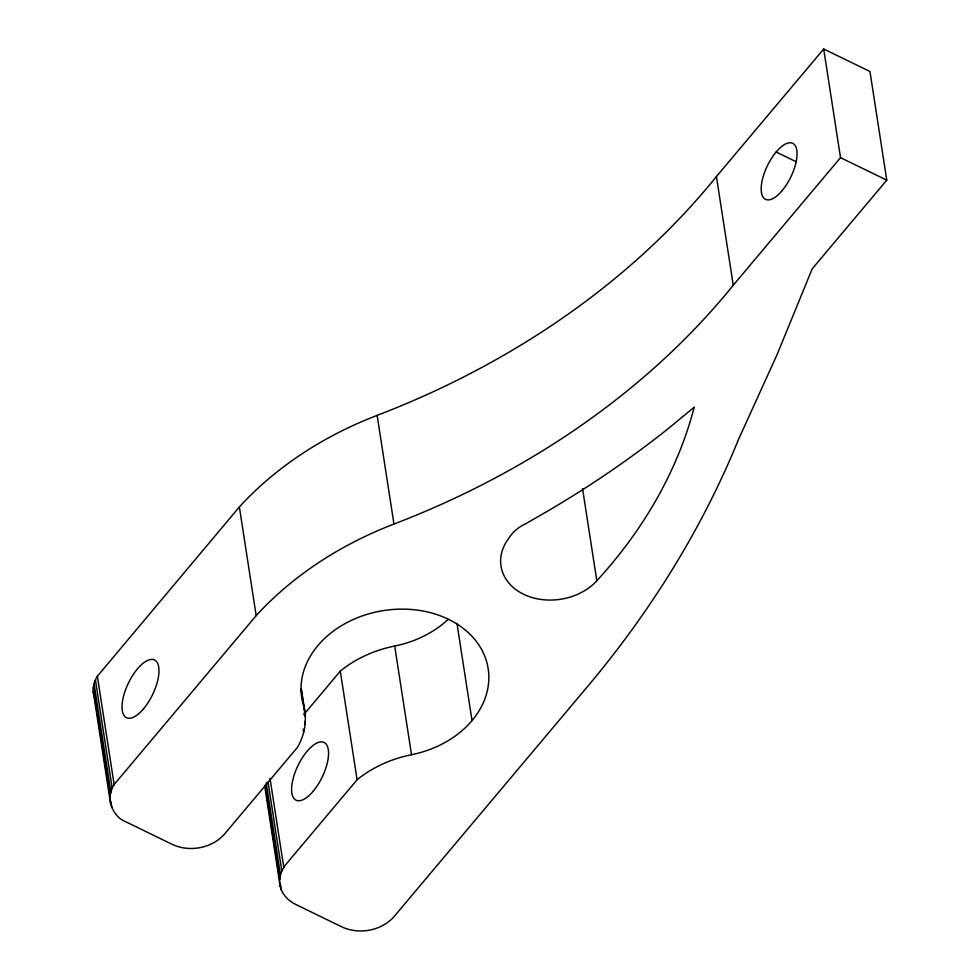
<?xml version="1.0" encoding="UTF-8"?>
<svg xmlns="http://www.w3.org/2000/svg" width="980" height="980" viewBox="0 0 980 980"><rect width="100%" height="100%" fill="white"/><g stroke="black" fill="none" stroke-linecap="round" stroke-linejoin="round"><path stroke-width="1.47" d="M94.558 697.65C91.887 690.594 93.419 682.509 97.375 676.237L239.365 506.954A332.906 259.088 -8.8 0 1 377.141 415.385A755.2 587.731 -8.8 0 0 716.429 176.547L823.702 49L869.958 71.491L886.778 180.161L812.187 268.839L777.091 354.601L738.442 439.604A1173.893 913.581 -8.8 0 1 587.326 686.808L394.242 916.41C381.624 930.804 359.17 934.969 341.947 926.921L295.703 904.43C288.353 900.853 282.093 894.446 280.182 886.349L264.674 785.96M823.702 49L840.522 157.657L733.261 285.217A755.2 587.731 -8.8 0 1 393.96 524.055A332.906 259.088 -8.8 0 0 256.184 615.624L116.73 781.44C104.615 793.886 110.238 815.74 126.114 821.938L172.37 844.442C189.581 852.49 212.035 848.325 224.653 833.919L297.577 747.201C305.442 733.591 307.806 716.637 302.502 701.692A94.35 73.427 -8.8 0 1 378.354 611.496A94.35 73.427 -8.8 0 1 487.366 664.514A94.35 73.427 -8.8 0 1 411.514 754.71A106.024 82.504 -8.8 0 0 357.1 779.749L286.319 863.919C281.15 870.032 278.357 878.399 280.182 886.349M304.106 714.31L340.281 671.092A106.024 82.504 -8.8 0 1 394.695 646.041A94.35 73.427 -8.8 0 0 448.093 619.421M840.522 157.657L886.778 180.161M776.136 151.998L796.544 161.933M716.429 176.547L733.261 285.217M582.573 488.738L596.82 580.797A53.827 41.895 -8.8 0 1 523.602 594.248A53.827 41.895 -8.8 0 1 508.939 538.057A38.759 30.16 -8.8 0 1 526.052 523.565L538.424 516.436A947.097 737.07 -8.8 0 0 667.992 428.811L694.244 407.153A533.083 414.859 -8.8 0 1 596.82 580.797M457.072 624.003L472.017 720.594M377.141 415.385L393.96 524.055M394.695 646.041L411.514 754.71M340.281 671.092L357.1 779.749M301.313 688.769L305.05 712.926M301.301 690.288L305.111 715.241M304.18 713.073L304.645 716.086M304.608 721.464L305.074 724.477M303.2 729.181L303.678 732.195M239.365 506.954L256.184 615.624M270.002 778.328L283.784 867.374M268.03 781.991L281.824 871.036M266.205 782.763L280.452 874.822M265.237 785.115L279.729 878.68M265.703 788.9L266.18 791.926M266.646 794.939L267.111 797.965M267.577 800.979L268.042 804.004M268.508 807.018L268.973 810.031M270.382 819.096L271.08 823.617M271.546 826.642L272.011 829.656M272.489 832.669L272.954 835.695M273.42 838.709L273.886 841.734M274.351 844.748L274.817 847.761M276.458 858.333L276.924 861.346M277.389 864.372L277.855 867.386M278.32 870.399L278.798 873.425M279.263 876.439L279.729 879.464M280.427 883.985L281.358 890.024M97.375 676.237L114.195 784.894M95.415 679.887L112.235 788.545M94.056 683.673L110.875 792.342M93.321 687.531L110.14 796.201M95.195 700.394L95.66 703.407M96.126 706.421L96.591 709.447M97.057 712.46L97.522 715.486M97.988 718.499L98.466 721.513M98.931 724.539L99.397 727.552M100.095 732.085L100.56 735.098M101.026 738.124L101.504 741.137M101.969 744.151L102.435 747.177M102.9 750.19L103.365 753.216M104.774 762.269L105.24 765.282M105.938 769.814L106.404 772.828M106.869 775.854L107.335 778.867M107.8 781.881L108.278 784.907M108.743 787.92L109.209 790.946M109.674 793.959L110.14 796.973M110.838 801.505L111.781 807.545M93.222 691.402L110.593 803.87M313.171 791.228A32.083 13.402 -64.1 0 0 324.343 742.583A32.083 13.402 -64.1 0 0 292.75 780.141A32.083 13.402 -64.1 0 0 313.171 791.228M143.582 708.748A32.083 13.402 -64.1 0 0 154.754 660.104A32.083 13.402 -64.1 0 0 123.174 697.662A32.083 13.402 -64.1 0 0 143.582 708.748M782.126 190.647A31.14 13.009 -64.1 0 0 792.967 143.435A31.14 13.009 -64.1 0 0 762.305 179.891A31.14 13.009 -64.1 0 0 782.126 190.647"/></g></svg>
